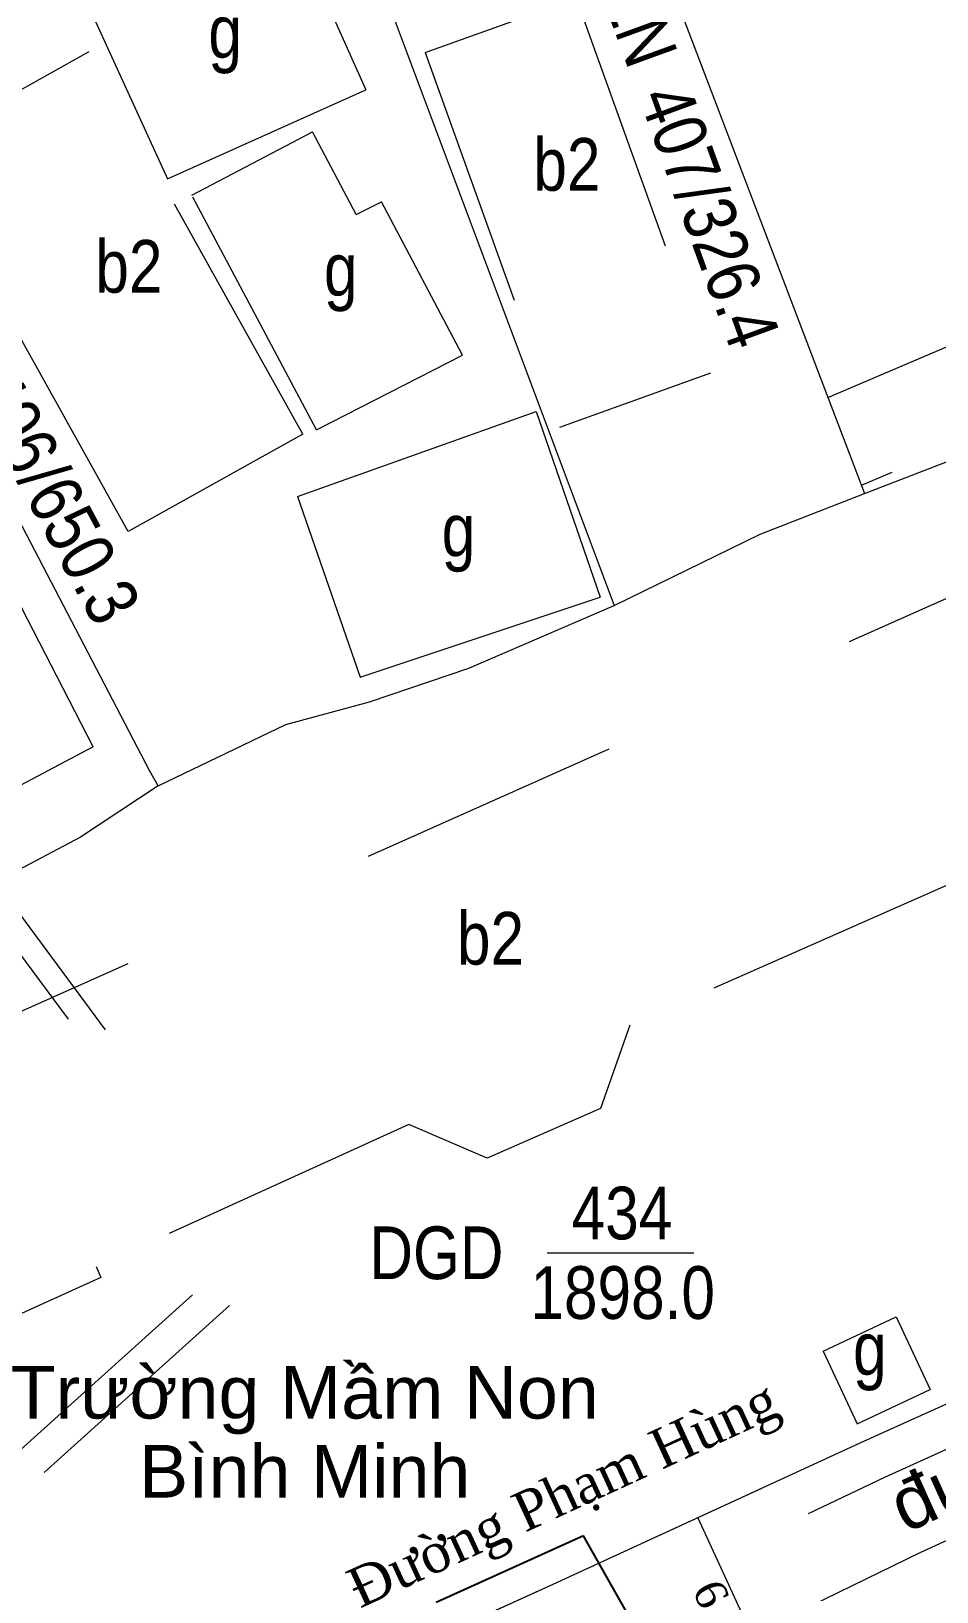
# Model space of a CAD drawing. Header units: metres. Extents: x 549612 to 552411, y 1838750 to 1839254.
# Drawn here: x 551549.9 to 551584.2, y 1839075.3 to 1839134.5 of the extents above; entities that cross this region are included whole.
import ezdxf
from ezdxf.enums import TextEntityAlignment as Align

# ---------------------------------------------------------------- set-up
doc = ezdxf.new("R2010")
doc.units = ezdxf.units.M
doc.header["$MEASUREMENT"] = 0
for name, pattern in [('DGN Style 2', [15.8521, 9.51126, -6.34084]), ('DGN Style 3', [22.19294, 15.8521, -6.34084]), ('LeDuong', [30, 20, -10]), ('TuongNha', [20, 10, -10])]:
    doc.linetypes.add(name, pattern=pattern)
for name, color, linetype, lineweight in [('Level 10', 7, 'Continuous', 0), ('Level 13', 7, 'Continuous', 0), ('Level 14', 7, 'Continuous', 0), ('Level 16', 7, 'Continuous', 0), ('Level 22', 7, 'Continuous', 0), ('Level 23', 7, 'Continuous', 0), ('Level 28', 7, 'Continuous', 0), ('Level 61', 7, 'Continuous', 0)]:
    doc.layers.add(name, color=color, linetype=linetype, lineweight=lineweight)
doc.styles.add('Style-Vnarial', font='Vnarial.shx')
doc.styles.add('Style-vnarialNarrowI', font='vnarialNarrowI.shx')
doc.styles.add('Style-Vntime', font='Vntime.shx')
doc.dimstyles.get("Standard").update_dxf_attribs({"dimtxt": 0.18, "dimasz": 0.18, "dimexe": 0.18, "dimexo": 0.0625, "dimgap": 0.09, "dimtad": 0, "dimtih": 1, "dimtoh": 1, "dimdec": 4, "dimzin": 0, "dimdsep": 46, "dimtxsty": 'Standard', "dimcen": 0.09, "dimadec": 0, "dimazin": 0, "dimtfac": 1, "dimtdec": 4, "dimtofl": 0, "dimtmove": 0, "dimatfit": 3, "dimfxl": 1, "dimtolj": 1, "dimtzin": 0, "dimarcsym": 0})

# ---------------------------------------------------------------- blocks, each defined once
blk = doc.blocks.new('N_THUA_5')
at = {"layer": 'Level 13', "color": 7, "linetype": 'Continuous', "lineweight": 0, "style": 'Style-vnarialNarrowI'}
blk.add_text('ODT+CLN ', height=1.999981, rotation=359.99997, dxfattribs=at).set_placement((-2.255005, -0.000881), align=Align.MIDDLE_RIGHT)
for s, p in [('406', (-1.84006, 0.0004)), ('/', (2.074657, 0.00209)), ('650.3', (2.745841, 0.005573))]:
    blk.add_text(s, height=1.999981, rotation=359.99997, dxfattribs=at).set_placement(p, align=Align.MIDDLE_LEFT)
blk = doc.blocks.new('N_THUA_6')
at = {"layer": 'Level 13', "color": 7, "linetype": 'Continuous', "lineweight": 0, "style": 'Style-vnarialNarrowI'}
blk.add_text('ODT+CLN ', height=1.999977, rotation=0.000082, dxfattribs=at).set_placement((-2.232657, -0.005843), align=Align.MIDDLE_RIGHT)
for s, p in [('407', (-1.824163, -0.007097)), ('/', (2.092206, -0.00582)), ('326.4', (2.762876, -0.005039))]:
    blk.add_text(s, height=1.999977, rotation=0.000082, dxfattribs=at).set_placement(p, align=Align.MIDDLE_LEFT)
blk = doc.blocks.new('N_THUA_10')
at = {"layer": 'Level 13', "color": 7, "linetype": 'Continuous', "lineweight": 13, "flags": 128}
blk.add_lwpolyline([(-1.31, 0), (4.25, 0)], dxfattribs=at)
at = {"layer": 'Level 13', "color": 7, "linetype": 'Continuous', "lineweight": 0, "style": 'Style-vnarialNarrowI'}
blk.add_text('434', height=1.99998, dxfattribs=at).set_placement((1.52565, 0.51), align=Align.CENTER)
blk.add_text('DGD ', height=1.99998, dxfattribs=at).set_placement((-2.338225, -0.00001), align=Align.MIDDLE_RIGHT)
blk.add_text('1898.0', height=1.99998, dxfattribs=at).set_placement((1.552455, -0.51002), align=Align.TOP_CENTER)
blk = doc.blocks.new('TerminatorOpen_0.5')
at = {"color": 0, "linetype": 'ByBlock', "lineweight": -2}
for q in [(-1, 0.25), (-1, 0), (-1, -0.25)]:
    blk.add_line((0, 0), q, dxfattribs=at)

msp = doc.modelspace()

# ---------------------------------------------------------------- linework, layer by layer
at = {"layer": 'Level 10', "color": 7, "linetype": 'Continuous', "lineweight": 0}
for p, q in [((551570.24, 1839146.51), (551581.5, 1839116.94)), ((551560.8, 1839142.55), (551572, 1839112.69)), ((551581.5, 1839116.94), (551587.85, 1839119.4))]:
    msp.add_line(p, q, dxfattribs=at)
at = {"layer": 'Level 10', "color": 7, "linetype": 'DGN Style 3', "lineweight": 0}
for p, q in [((551541.82, 1839109.71), (551551.46, 1839096.73)), ((551543.22, 1839109.31), (551552.86, 1839096.33)), ((551548.95, 1839080.18), (551555.99, 1839086.52)), ((551550.35, 1839079.78), (551557.39, 1839086.12))]:
    msp.add_line(p, q, dxfattribs=at)
at = {"layer": 'Level 10', "color": 7, "linetype": 'Continuous', "lineweight": 0, "flags": 128}
for points in [[(551554.68, 1839105.85), (551554.37, 1839106.41), (551540.32, 1839133.34)], [(551572, 1839112.69), (551577.54, 1839115.4), (551581.5, 1839116.94)], [(551554.68, 1839105.85), (551559.53, 1839108.17), (551562.71, 1839109.04), (551566.48, 1839110.32), (551572, 1839112.69)], [(551554.68, 1839105.85), (551551.74, 1839103.9), (551548.96, 1839102.43)]]:
    msp.add_lwpolyline(points, dxfattribs=at)
at = {"layer": 'Level 14', "color": 7, "linetype": 'TuongNha', "lineweight": 0}
for p, q in [((551559.599, 1839138.907), (551562.566, 1839132.274)), ((551552.031, 1839135.472), (551555.037, 1839128.896)), ((551564.819, 1839133.691), (551570.559, 1839135.754)), ((551570.559, 1839135.754), (551575.671, 1839121.53)), ((551545.429, 1839130.026), (551552.063, 1839133.724)), ((551560.183, 1839119.203), (551552.063, 1839133.724)), ((551564.819, 1839133.691), (551569.93, 1839119.467)), ((551555.037, 1839128.896), (551562.566, 1839132.274)), ((551555.965, 1839128.269), (551560.541, 1839130.671)), ((551562.207, 1839127.534), (551560.541, 1839130.671)), ((551553.549, 1839115.505), (551545.429, 1839130.026)), ((551580.108, 1839120.589), (551599.535, 1839128.882)), ((551560.696, 1839119.361), (551555.965, 1839128.269)), ((551562.207, 1839127.534), (551563.163, 1839128.024)), ((551566.246, 1839122.203), (551563.163, 1839128.024)), ((551552.216, 1839107.33), (551542.389, 1839126.402)), ((551600.939, 1839125.593), (551581.381, 1839117.245)), ((551560.696, 1839119.361), (551566.246, 1839122.203)), ((551569.93, 1839119.467), (551575.671, 1839121.53)), ((551559.969, 1839116.835), (551569.043, 1839120.063)), ((551569.043, 1839120.063), (551571.471, 1839113.015)), ((551560.183, 1839119.203), (551553.549, 1839115.505)), ((551559.969, 1839116.835), (551562.354, 1839109.971)), ((551544.41, 1839095.024), (551588.125, 1839114.534)), ((551562.354, 1839109.971), (551571.471, 1839113.015)), ((551552.216, 1839107.33), (551547.675, 1839104.929)), ((551584.932, 1839102.202), (551572.592, 1839096.764)), ((551572.592, 1839096.764), (551571.477, 1839093.602)), ((551571.477, 1839093.602), (551567.181, 1839091.71)), ((551564.202, 1839092.991), (551552.333, 1839087.594)), ((551567.181, 1839091.71), (551564.202, 1839092.991)), ((551552.333, 1839087.594), (551552.503, 1839087.176)), ((551552.503, 1839087.176), (551548.679, 1839085.448)), ((551579.937, 1839084.381), (551582.706, 1839085.691)), ((551582.706, 1839085.691), (551583.994, 1839082.931)), ((551579.937, 1839084.381), (551581.225, 1839081.621)), ((551581.225, 1839081.621), (551583.994, 1839082.931))]:
    msp.add_line(p, q, dxfattribs=at)
at = {"layer": 'Level 22', "color": 30, "linetype": 'LeDuong', "lineweight": 0}
for p, q in [((551582.281, 1839079.607), (551614.827, 1839094.316)), ((551617.145, 1839092.293), (551583.607, 1839076.724)), ((551552.285, 1839065.343), (551582.281, 1839079.607)), ((551583.607, 1839076.724), (551554.753, 1839062.716))]:
    msp.add_line(p, q, dxfattribs=at)
at = {"layer": 'Level 23', "color": 30, "linetype": 'Continuous', "lineweight": 0, "flags": 128}
msp.add_lwpolyline([(551601.37, 1839089.93), (551581.47, 1839080.96), (551569.67, 1839075.53), (551550.58, 1839066.87)], dxfattribs=at)
at = {"layer": 'Level 61', "color": 1, "linetype": 'Continuous', "lineweight": 0}
for p, q in [((551577.59, 1839079.17), (551569.67, 1839075.53)), ((551569.67, 1839075.53), (551566.95, 1839074.29))]:
    msp.add_line(p, q, dxfattribs=at)
at = {"layer": 'Level 61', "color": 1, "linetype": 'DGN Style 2', "lineweight": 0}
msp.add_line((551575.18, 1839078.06), (551578.02, 1839071.88), dxfattribs=at)

# ---------------------------------------------------------------- block references
at = {"layer": 'Level 13', "color": 7, "linetype": 'Continuous', "lineweight": 0, "xscale": 1.000002, "yscale": 1.000002, "zscale": 1.000002, "rotation": 289.989421}
msp.add_blockref('N_THUA_6', (551574.49, 1839130.62), dxfattribs=at)
at = {"layer": 'Level 13', "color": 7, "linetype": 'Continuous', "lineweight": 0, "rotation": 298.176902}
msp.add_blockref('N_THUA_5', (551549.2, 1839119.74), dxfattribs=at)
at = {"layer": 'Level 13', "color": 7, "linetype": 'Continuous', "lineweight": 0}
msp.add_blockref('N_THUA_10', (551570.77, 1839088.12), dxfattribs=at)

# ---------------------------------------------------------------- texts
at = {"layer": 'Level 16', "color": 7, "linetype": 'Continuous', "lineweight": 0, "style": 'Style-vnarialNarrowI'}
for s, p in [('g', (551556.59, 1839133.48)), ('b2', (551568.93, 1839128.44)), ('b2', (551552.3, 1839124.57)), ('g', (551560.98, 1839124.45)), ('g', (551565.45, 1839114.56)), ('b2', (551566.03, 1839099.06)), ('g', (551581.07, 1839083.48))]:
    msp.add_text(s, height=1.99998, dxfattribs=at).set_placement(p)
at = {"layer": 'Level 16', "color": 7, "linetype": 'Continuous', "lineweight": 0, "insert": (551560.25, 1839081.32667), "char_height": 1.99998, "attachment_point": 5, "line_spacing_factor": 0.900003, "style": 'Style-Vnarial'}
msp.add_mtext('Tr\xadêng MÇm Non\\PB×nh Minh\\P', dxfattribs=at)
at = {"layer": 'Level 28', "color": 7, "linetype": 'Continuous', "lineweight": 0, "style": 'Style-Vnarial'}
msp.add_text('®\xadêng Ph¹m Hïng', height=1.99998, rotation=24.402097, dxfattribs=at).set_placement((551593.519505, 1839083.308596), align=Align.MIDDLE_CENTER)
at = {"layer": 'Level 61', "color": 1, "linetype": 'Continuous', "lineweight": 0, "style": 'Style-Vntime'}
for s, height, rotation, p in [('§\xadêng Ph¹m Hïng', 1.5, 24.683319, (551570.364553, 1839078.294921)), ('6,8', 1.2, 294.722289, (551575.420644, 1839074.298109))]:
    msp.add_text(s, height=height, rotation=rotation, dxfattribs=at).set_placement(p, align=Align.CENTER)

# ---------------------------------------------------------------- leaders
at = {"layer": 'Level 61', "color": 1, "linetype": 'Continuous', "lineweight": 0}
msp.add_leader([(551574.14, 1839071.54), (551570.84, 1839077.38), (551565.24, 1839074.84)], dimstyle='Standard', override={"dimtxt": 1.2, "dimasz": 1.2, "dimgap": 0, "dimtxsty": 'Style-Vntime', "dimldrblk": 'TerminatorOpen_0.5'}, dxfattribs=at)

doc.saveas('drawing.dxf')
